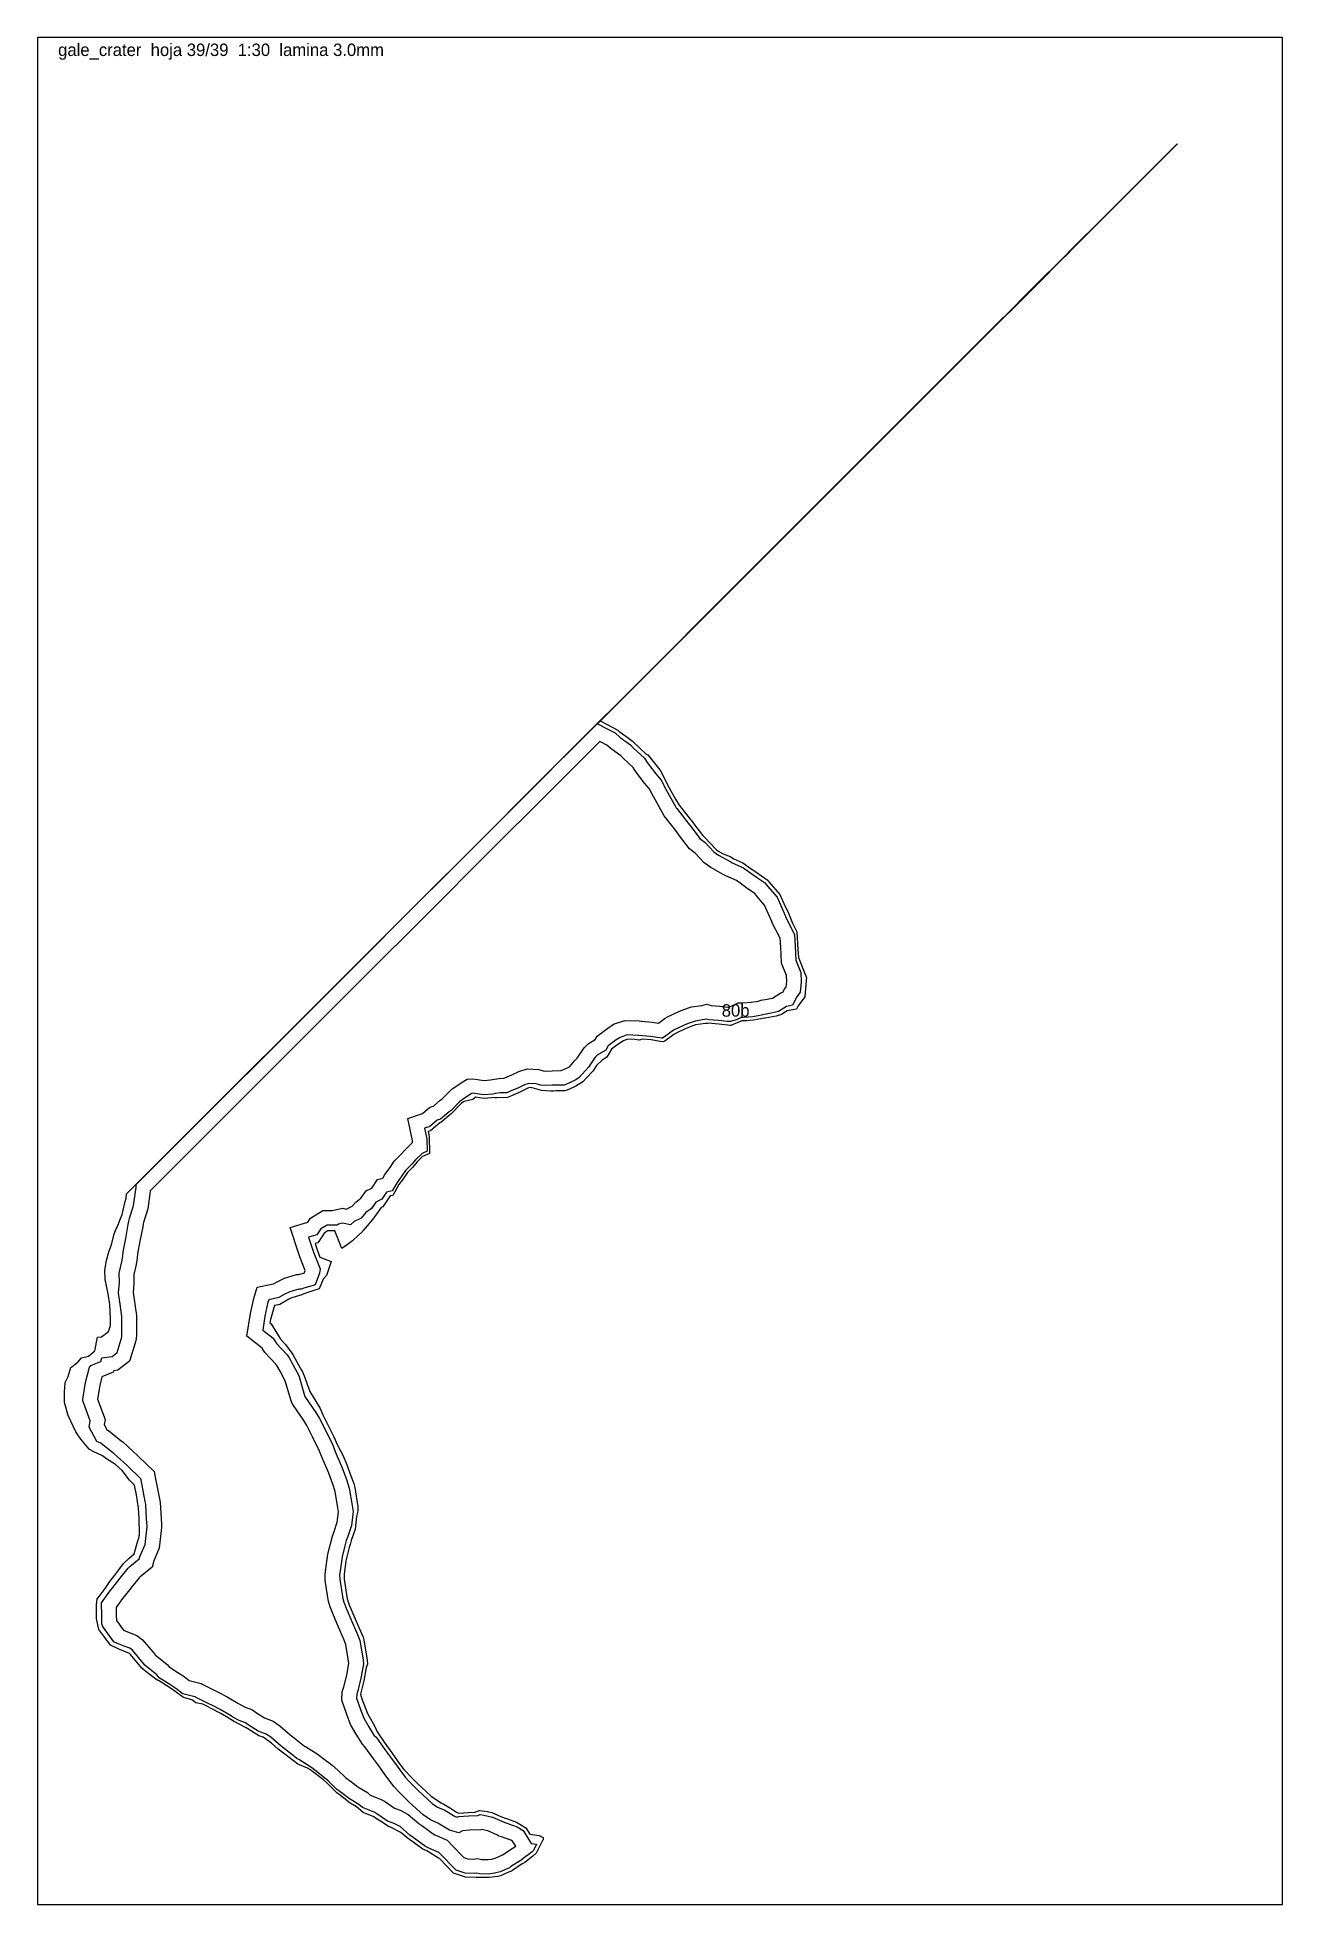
# Model space of a CAD drawing. Header units: millimetres. Extents: x 0 to 600, y 0 to 900.
import ezdxf
from ezdxf.enums import TextEntityAlignment as Align

# ---------------------------------------------------------------- set-up
doc = ezdxf.new("R2010")
doc.units = ezdxf.units.MM
for name, color, linetype in [('CORTE', 1, 'Continuous'), ('GRABADO', 5, 'Continuous'), ('HOJA', 8, 'Continuous')]:
    doc.layers.add(name, color=color, linetype=linetype)

msp = doc.modelspace()

# ---------------------------------------------------------------- linework, layer by layer
at = {"layer": 'CORTE'}
for points in [[(243.7, 32.3), (243.73, 31.24), (243.33, 30.86), (240.35, 24.74), (238.76, 23.3), (234.85, 20.34), (233.64, 19.62), (228.9, 16.43), (228.5, 16.16), (227.06, 15.59), (223.18, 13.91), (221.87, 13.56), (217.66, 13.06), (212.45, 13.12), (212.04, 13.03), (211.44, 13.1), (206.36, 13.28), (200.45, 15.25), (200.42, 15.28), (194.05, 21.97), (193.83, 22.21), (193.2, 22.47), (187.69, 25.87), (185.78, 26.77), (181.5, 29.87), (178.1, 32.2), (175.18, 34.78), (170.1, 37.27), (169.16, 37.65), (166.1, 39.71), (162.96, 41.68), (162.04, 42.31), (156.96, 44.36), (153.76, 47.15), (150.68, 48.97), (146.12, 52.6), (144.37, 53.82), (139.26, 58.85), (137.86, 60.1), (131.96, 64.63), (131.56, 64.91), (130.12, 65.84), (125.54, 67.74), (123.49, 69.26), (119.22, 72.61), (116.09, 74.96), (112.87, 77.77), (108.75, 80.7), (106.74, 81.43), (101.34, 84.76), (100.57, 85.27), (100.34, 85.38), (94.51, 88.38), (91.89, 90.03), (88.36, 92.09), (83.47, 94.71), (82.29, 95.28), (79.66, 96.59), (76.37, 97.35), (74.45, 98.78), (70.4, 99.77), (65.81, 103.25), (64.12, 104.37), (58.42, 107.97), (57.97, 108.19), (57.73, 108.26), (51.67, 112.85), (50.4, 114.06), (44.95, 120.59), (44.39, 121.12), (38.96, 123.31), (35.23, 125.07), (32.55, 128.75), (29.68, 132.67), (28.49, 137.91), (28.42, 144.55), (28.88, 147.42), (29.77, 148.51), (33.2, 152.98), (34.45, 155.18), (37.31, 158.74), (39.19, 161.45), (41.55, 164.36), (44.07, 166.87), (46.71, 169.05), (48.46, 175.43), (48.97, 176.61), (49.17, 178.39), (49.06, 186.35), (48.73, 191.03), (47.75, 197.51), (46.84, 202.21), (44.34, 204.64), (40.85, 209.29), (37.66, 212.2), (33.35, 214.86), (31.45, 216.4), (26.88, 218.37), (25.42, 219.21), (24.95, 219.57), (20.9, 224.35), (19.13, 226.87), (18.55, 227.89), (14.9, 235.76), (13.07, 242.05), (13, 246.99), (13.33, 251.69), (14.79, 254.63), (16.05, 258.85), (19.47, 261.46), (21.2, 263.61), (24.71, 264.33), (27.66, 266.95), (29.02, 273.45), (30.88, 273.67), (34.24, 276.29), (35.24, 279.06), (35.22, 282.3), (34.92, 289.21), (34.19, 294.36), (32.68, 301.31), (32.57, 305.85), (33.37, 310.51), (34.43, 314.68), (35.66, 318.08), (36.94, 323.33), (37.92, 325.7), (38.4, 326.46), (40.87, 332.58), (42.26, 338.96), (42.76, 340.55), (43.03, 342.53), (175.8, 475.3), (203.64, 503.14), (235.78, 535.28), (260.12, 559.62), (288.95, 588.45), (319.82, 619.32), (346.3, 645.8), (375.45, 674.95), (414.32, 713.82), (441.79, 741.29), (467.1, 766.6), (477.95, 777.45), (490.29, 789.79), (503.32, 802.81), (508.52, 808.01), (508.52, 808.01), (508.79, 808.29), (516.55, 816.05), (516.74, 816.24), (532.05, 831.55), (547.69, 847.19), (549.12, 848.61), (549.22, 848.51), (547.7, 846.99), (539.08, 838.37), (526.42, 825.71), (517.38, 816.66), (513.64, 812.93), (512.31, 811.59), (512.31, 811.59), (500.01, 799.3), (472.43, 771.71), (427.17, 726.46), (373.91, 673.2), (306.08, 605.36), (271.23, 570.52), (274.28, 568.9), (279.75, 566.06), (280.39, 565.5), (283.6, 563.2), (286.68, 560.82), (287.17, 560.37), (293.17, 554.62), (294.08, 554.2), (299.88, 547.01), (299.95, 546.94), (300.01, 546.78), (304.41, 538.29), (307.53, 532.74), (309.19, 529.99), (314.49, 523.25), (314.99, 522.7), (317.12, 519.82), (320.61, 515.23), (321.31, 514.69), (327.01, 508.54), (327.88, 507.94), (330.43, 506.5), (333.88, 505.26), (335.65, 504.1), (339.94, 502.15), (343.96, 499.3), (346.19, 497.74), (351.71, 493.95), (352.5, 493.01), (357.74, 486.85), (359.6, 482.58), (361.84, 477.84), (363.82, 473.11), (365.95, 468.84), (366.49, 460.56), (366.72, 456.51), (370.11, 447.99), (370.46, 447.16), (370.55, 446.65), (370.48, 445.38), (369.74, 437.57), (366.55, 433.2), (365.74, 431.65), (361.24, 430.75), (358.5, 429.01), (355.94, 428.3), (350.65, 427.31), (350.47, 427.28), (350.37, 427.25), (344.97, 426.33), (341.7, 426.06), (339.39, 426.06), (334.19, 423.74), (334.09, 423.7), (333.92, 423.7), (328.35, 424.41), (323.17, 424.87), (322.69, 424.74), (321.89, 424.75), (317.18, 424.03), (314.95, 423.26), (311.86, 421.95), (308.16, 420.21), (306.61, 419.37), (302.31, 416.2), (301.46, 415.8), (300.11, 416.09), (295.68, 416.75), (291.46, 417.15), (290.08, 416.69), (287.9, 416.97), (284.4, 417.1), (282.38, 416.41), (279.21, 414.31), (276.61, 412.36), (274.43, 408.42), (272.08, 407.01), (269.37, 404.39), (267.57, 401.69), (264.57, 398.53), (262.83, 396.55), (259.5, 394.47), (256.41, 393.08), (254.16, 392.28), (250.02, 392.18), (248.54, 392.16), (247.47, 392.12), (242.87, 392.37), (238.42, 393.69), (237.07, 393.79), (236.25, 393.53), (231.83, 391.25), (229.58, 390.34), (226.49, 389.08), (221.12, 388.93), (220.89, 388.77), (220.59, 388.96), (215.31, 388.5), (211.06, 389.12), (209.79, 388.01), (205.66, 387.09), (204.42, 386.27), (204.26, 386.12), (199.5, 381.31), (199.32, 381.19), (194.47, 376.97), (193.84, 376.79), (189.41, 373), (188.25, 372.6), (188.76, 370.22), (188.88, 362.1), (185.55, 360.55), (183.04, 358.06), (180.67, 355.35), (178.3, 352.95), (175.89, 349.42), (174.23, 347.17), (171.32, 341.87), (169.94, 341.56), (166.48, 336.34), (165.71, 335.94), (161.69, 330.45), (161.5, 330.3), (158.88, 327.2), (157.05, 324.9), (156.88, 324.67), (152.01, 320.07), (151.91, 319.98), (150.62, 318.94), (146.71, 316.31), (143.25, 324.75), (139.96, 324.75), (138.43, 323.8), (135.17, 319.04), (133.78, 318.64), (134.61, 316.09), (136.18, 312.06), (141.61, 309.99), (139.33, 303.2), (137.66, 301.53), (135.85, 296.8), (132.8, 295.78), (128.32, 294.44), (127.44, 293.95), (124.71, 293.04), (122.05, 292.28), (121.09, 291.81), (116.85, 289.28), (114.31, 288.76), (112.3, 281.99), (112.12, 281.16), (111.99, 280.37), (112.59, 279.9), (117.19, 272.5), (119.63, 269.91), (123.02, 265.23), (126.92, 258.11), (127.77, 256.87), (128.57, 254.89), (131.24, 247.25), (134.89, 241.49), (136.2, 239.11), (137.47, 236.14), (140.47, 230.28), (142.77, 225.55), (144.67, 221.39), (147.15, 216.59), (148.88, 212.5), (151.06, 206.66), (152.52, 203.03), (152.9, 200.98), (154.41, 191.8), (154.34, 189.65), (153.82, 187.02), (153.13, 181), (151.24, 175.52), (150.69, 173.57), (150.29, 172.17), (148.7, 165.72), (147.86, 159.05), (147.78, 156.8), (149.22, 147.34), (150.29, 144.45), (152.98, 138.02), (156.14, 130.72), (156.93, 128.86), (157.26, 127.62), (158.94, 117.76), (159.1, 115.89), (158.45, 114.37), (157.32, 107.81), (155.75, 101.46), (156.51, 98.79), (159.15, 91.81), (162.42, 86.2), (163.78, 83.35), (167.15, 78.3), (169.08, 75.57), (169.65, 74.82), (174.56, 67.95), (176.64, 65.12), (180.6, 60.91), (183.22, 58.33), (187.26, 54.47), (189.69, 52.26), (194.72, 48.87), (195.85, 48.38), (199, 46.45), (202.02, 44.52), (203.02, 44.1), (207.62, 44.44), (210.72, 44.55), (213.1, 45.45), (216.84, 44.82), (218.91, 44.35), (222.26, 42.9), (224.89, 41.84), (226.45, 41.32), (230.81, 39.82), (235.32, 37.05), (237.28, 33.9), (241.75, 33.27), (243.06, 32.68), (243.7, 32.3)], [(44.3, 131.13), (47.99, 129.78), (50.71, 127.65), (56.61, 120.7), (56.84, 120.4), (62.6, 115.72), (63.5, 114.58), (67.69, 111.94), (70.78, 109.89), (73.22, 108.04), (78.9, 106.65), (79.42, 106.26), (85.12, 103.43), (87.82, 102.11), (91.5, 100.14), (96.64, 97.14), (97.7, 96.48), (100.15, 95.22), (103.72, 93.85), (105.59, 92.38), (109.49, 89.97), (113.57, 88.49), (116.79, 86.2), (121.86, 81.77), (123.1, 80.85), (128.7, 76.45), (129.2, 76.25), (135.22, 72.37), (136.97, 71.16), (142.09, 67.22), (144.84, 64.75), (148.59, 61.06), (151.28, 59.2), (154.38, 56.72), (159.02, 53.98), (160.33, 52.84), (163.3, 51.65), (165.61, 50.7), (167.21, 49.82), (172.07, 46.53), (174.73, 45.47), (178.71, 43.53), (183.75, 39.06), (185.17, 38.08), (190.66, 34.12), (190.75, 34.08), (191.54, 33.59), (197.45, 31.09), (200.36, 28.07), (204.97, 23.23), (205.51, 22.7), (207.36, 22.09), (210.22, 21.99), (212.05, 22.25), (213.99, 21.79), (217.04, 21.76), (219.01, 21.99), (220.62, 22.42), (223.8, 23.8), (224.05, 24.01), (228.8, 27.02), (229.51, 27.5), (230.46, 28.22), (228.95, 30.65), (228.12, 31.16), (223.7, 32.69), (222.41, 33.05), (221.66, 33.51), (217.04, 35.5), (214.07, 36.17), (213.69, 36.03), (208.22, 35.84), (204.9, 35.6), (203.08, 34.64), (198.51, 35.96), (193.03, 39.32), (189.5, 40.83), (185.84, 43.3), (180.92, 47.78), (178.84, 49.76), (174.06, 54.48), (171.78, 56.9), (167.62, 62.56), (164.55, 66.86), (162.1, 70.11), (157.85, 76.12), (156.61, 77.32), (153.68, 82.18), (150.93, 86.9), (149.11, 91.72), (146.74, 98.51), (146.94, 102.59), (147.66, 104.96), (149.06, 110.64), (150.03, 116.27), (149.97, 117.28), (148.61, 125.39), (147.44, 128.28), (145.05, 133.79), (142.32, 140.31), (141.02, 143.49), (140.28, 146.1), (138.71, 156.27), (138.63, 159.36), (139.17, 162.97), (139.92, 168.89), (141.18, 173.97), (142.13, 177.57), (142.96, 179.79), (144.51, 184.31), (145.09, 189.33), (144.76, 191.18), (143.45, 199.16), (142.37, 202.63), (140.39, 207.93), (137.41, 214.99), (136.57, 217.04), (135.93, 218.54), (132.55, 225.51), (129.77, 230.94), (128.33, 233.37), (123.37, 240.54), (122.55, 241.83), (122.05, 243.27), (119.42, 252.39), (116.92, 257.05), (115.42, 259.8), (114.92, 260.49), (109.57, 266.18), (108.27, 268.29), (101, 273.99), (102.77, 284.94), (104.34, 292.09), (105.97, 297.59), (113.81, 299.21), (115.51, 300.22), (119.08, 301.97), (124.93, 303.65), (125.95, 303.69), (126.97, 303.97), (128.54, 304.44), (128.99, 305.62), (126.44, 312.16), (121.8, 326.44), (130.27, 328.88), (131.62, 330.84), (137.57, 334.53), (142.03, 334.53), (147.04, 335.64), (148.73, 335.26), (151.68, 336.58), (153.4, 338.62), (155.9, 340.55), (158.43, 343.99), (161.11, 345.4), (163.88, 349.58), (166.41, 350.13), (167.38, 351.89), (169.92, 355.34), (171.97, 358.33), (175.31, 361.71), (177.06, 363.72), (180.72, 367.34), (180.71, 368.36), (178.45, 378.84), (185.57, 381.3), (189.16, 384.38), (190.83, 384.86), (194.13, 387.73), (194.84, 388.2), (198.6, 392), (199.93, 393.21), (205.44, 396.83), (207.08, 397.89), (209.87, 398.08), (215.27, 397.29), (218.32, 397.55), (219.28, 397.77), (222.27, 398.25), (224.7, 398.32), (225.22, 398.53), (228.58, 399.9), (231.95, 401.63), (235.94, 402.91), (241.56, 402.49), (243.71, 401.86), (244.89, 401.8), (247.98, 401.9), (252.32, 401.97), (255.78, 403.53), (256.32, 403.87), (258.9, 406.8), (260.1, 408.06), (263.39, 412.98), (265.43, 414.95), (268.72, 416.92), (269.66, 418.62), (274.82, 422.49), (277.65, 424.36), (283.08, 426.2), (289.96, 425.95), (291, 425.9), (291.23, 425.82), (296.3, 425.34), (299.32, 424.89), (302.56, 427.28), (303.6, 427.84), (308.74, 430.26), (311.01, 431.22), (315.22, 432.69), (320.17, 433.45), (322.33, 433.95), (324.67, 433.45), (328.86, 433.08), (332.71, 432.59), (332.72, 432.59), (334.29, 433.08), (337.68, 434.6), (339.88, 434.6), (343.85, 434.92), (347.4, 435.53), (348.62, 435.87), (351.6, 436.44), (354.12, 436.91), (354.18, 436.93), (358.27, 439.54), (359.23, 439.73), (360, 441.18), (360.8, 442.29), (361.05, 444.92), (360.93, 447.86), (358.58, 453.76), (358.14, 461.5), (357.86, 465.79), (354.28, 472.97), (354.1, 473.31), (353.87, 473.82), (350.4, 481.77), (347.65, 485.01), (345.64, 487.4), (342.55, 489.52), (338.62, 492.27), (336.79, 493.56), (331.69, 495.88), (330.74, 496.38), (330.47, 496.55), (324.46, 499.93), (321.29, 502.12), (316.95, 506.82), (314.25, 508.9), (309.43, 515.22), (308.06, 517.07), (302.65, 523.96), (301.99, 524.8), (301.23, 526.19), (297, 533.72), (294.78, 538.01), (292.55, 540.52), (287.98, 546.55), (287.02, 548.12), (282.18, 552.65), (281.16, 553.75), (276.44, 557.13), (274.43, 558.89), (271.34, 560.5), (271.05, 560.65), (243.7, 533.3), (219.05, 508.65), (186.5, 476.1), (158.32, 447.92), (54.39, 343.98), (54.17, 342.52), (53.2, 335.42), (51.1, 328.81), (50.92, 328.13), (50.76, 326.73), (49.45, 319.72), (48.3, 313.66), (48.11, 311.71), (47.63, 308.46), (46.48, 303.64), (46.56, 299.42), (46.1, 295.07), (47.06, 288.23), (47.73, 283.93), (47.69, 274.59), (47.65, 272.67), (47.12, 270.6), (44.41, 261.92), (38.81, 257.56), (36.68, 257.26), (36.53, 256.67), (31.13, 254.43), (30.08, 250.26), (29.05, 243.66), (32.67, 233.89), (32.23, 231.39), (33.66, 228.74), (34.25, 228.49), (40.37, 223.54), (41.15, 223.05), (48.45, 216.4), (48.64, 216.14), (56.3, 208.7), (56.81, 206.07), (58.85, 195.57), (59.16, 193.9), (59.59, 186.28), (59.83, 182.87), (59.85, 181.72), (58.76, 171.83), (56.1, 165.77), (55.26, 162.67), (49.33, 157.78), (48.98, 157.44), (45.39, 153.01), (45.01, 152.46), (40.52, 146.87), (37.93, 143.27), (38.05, 139.41), (38.08, 136.92), (41.46, 132.28), (44.3, 131.13)]]:
    msp.add_lwpolyline(points, close=True, dxfattribs=at)
at = {"layer": 'GRABADO'}
msp.add_lwpolyline([(368.06, 444.74), (367.59, 439.72), (365.95, 437.47), (363.87, 433.52), (360.93, 432.93), (357.05, 430.46), (355.69, 430.08), (352.9, 429.56), (350.22, 429.05), (348.94, 428.69), (344.73, 427.97), (340.16, 427.6), (339.17, 427.6), (336.78, 426.53), (333.82, 425.6), (332.3, 425.59), (328.11, 426.12), (323.63, 426.51), (322.4, 426.78), (321.49, 426.57), (316.92, 425.87), (313.52, 424.69), (311.59, 423.87), (306.77, 421.6), (306.33, 421.36), (302.89, 418.83), (301.22, 417.64), (300.89, 417.57), (295.45, 418.39), (289.84, 418.92), (289.74, 418.95), (289.64, 418.96), (284.11, 419.16), (280.76, 418.02), (278.86, 416.76), (275.06, 413.92), (273.94, 411.89), (269.73, 409.37), (268.8, 408.47), (265.58, 403.68), (264.07, 402.08), (260.9, 398.48), (259.09, 397.35), (254.3, 395.19), (253.78, 395), (252.82, 394.98), (248.15, 394.9), (244.81, 394.79), (242.51, 394.91), (240.3, 395.57), (236.78, 395.83), (234.64, 395.14), (231.5, 393.53), (227.87, 392.05), (226.17, 391.35), (222.92, 391.26), (220.61, 390.9), (219.41, 390.62), (215.06, 390.24), (209.59, 391.04), (209.35, 391.03), (209.25, 390.97), (204.23, 387.66), (203.44, 386.94), (199.3, 382.75), (198.37, 382.14), (194.25, 378.56), (192.56, 378.08), (189.11, 375.12), (186.6, 374.25), (187.7, 369.15), (187.78, 363.2), (185.34, 362.06), (182.17, 358.93), (180.45, 356.95), (177.39, 353.86), (175.63, 351.28), (173.29, 348.11), (171.02, 343.98), (168.15, 343.35), (165.96, 340.03), (163.11, 338.54), (160.96, 335.61), (158.27, 333.53), (156, 330.85), (152.6, 329.32), (150.8, 327.62), (147.02, 328.47), (145.13, 328.05), (144.5, 327.54), (139.57, 327.53), (136.56, 325.67), (134.63, 322.85), (130.7, 321.72), (133.04, 314.51), (136.21, 306.39), (135.99, 304.33), (133.87, 298.78), (132.44, 298.3), (128.91, 297.24), (127.03, 296.72), (126.05, 296.69), (121.6, 295.41), (118.85, 294.06), (116.38, 292.59), (111.49, 291.58), (111.12, 290.35), (109.65, 283.63), (108.57, 276.95), (113.56, 273.03), (115.15, 270.47), (120.32, 264.96), (121.34, 263.56), (123.08, 260.39), (125.94, 255.04), (128.72, 245.39), (128.89, 244.9), (129.2, 244.41), (134.23, 237.15), (135.9, 234.32), (138.81, 228.63), (142.3, 221.44), (143.03, 219.74), (143.88, 217.67), (146.9, 210.51), (148.99, 204.89), (150.28, 200.78), (151.66, 192.36), (152.16, 189.55), (151.38, 182.75), (149.55, 177.44), (148.81, 175.45), (147.96, 172.23), (146.81, 167.61), (146.11, 162.01), (145.64, 158.93), (145.7, 156.9), (147.13, 147.6), (147.65, 145.78), (148.79, 142.98), (151.49, 136.53), (153.89, 130.99), (155.39, 127.32), (156.94, 118.07), (157.07, 115.87), (155.92, 109.21), (154.41, 103.11), (153.89, 101.38), (153.8, 99.52), (155.69, 94.11), (157.27, 89.92), (159.7, 85.75), (162.13, 81.72), (163.19, 80.69), (167.75, 74.23), (170.19, 71.01), (173.29, 66.67), (177.17, 61.39), (179.07, 59.37), (183.72, 54.78), (185.69, 52.9), (190.18, 48.82), (192.86, 47.01), (196.25, 45.56), (201.37, 42.42), (202.32, 42.15), (202.93, 42.47), (207.85, 42.83), (212.29, 42.98), (213.39, 43.4), (215.13, 43.11), (219.22, 42.18), (224.88, 39.74), (225.22, 39.54), (225.78, 39.38), (231.13, 37.53), (234.03, 35.75), (237.9, 29.51), (240.56, 29.14), (239.05, 26.03), (238.45, 25.49), (233.47, 21.72), (233.36, 21.65), (232.63, 21.16), (228.2, 18.35), (227.54, 17.79), (222.92, 15.79), (220.33, 15.1), (217.42, 14.76), (213.14, 14.8), (211.73, 15.13), (210.6, 14.97), (206.1, 15.13), (201.77, 16.57), (199.99, 18.31), (195.31, 23.23), (193.4, 25.2), (188.32, 27.35), (187.4, 27.92), (187.08, 28.07), (181.15, 32.35), (179.43, 33.53), (174.77, 37.66), (171.9, 39.07), (168.78, 40.3), (163.56, 43.84), (162.59, 44.37), (160.66, 45.16), (156.61, 46.79), (154.9, 48.29), (150.4, 50.95), (147.1, 53.58), (144.11, 55.65), (140.05, 59.64), (137.61, 61.83), (132.83, 65.51), (131.33, 66.55), (125.94, 70.02), (125.17, 70.34), (124.82, 70.6), (118.84, 75.29), (117.45, 76.33), (112.45, 80.69), (110.29, 82.23), (106.43, 83.63), (101.57, 86.63), (100.23, 87.69), (97.29, 88.82), (94.22, 90.39), (93.01, 91.16), (88.08, 94.03), (84.64, 95.87), (82.02, 97.15), (76.21, 100.04), (75.98, 100.09), (75.86, 100.19), (70.15, 101.59), (66.73, 104.18), (63.89, 106.06), (58.75, 109.3), (57.58, 110.78), (51.81, 115.47), (51.18, 116.27), (45.83, 122.58), (44.54, 123.59), (41.79, 124.6), (38.6, 125.88), (36.86, 126.7), (31.87, 133.56), (31.32, 134.31), (31.09, 135.31), (31.05, 139.27), (30.86, 145.43), (34.92, 151.06), (35, 151.18), (35.01, 151.19), (39.39, 156.65), (39.79, 157.22), (43.78, 162.14), (44.61, 162.97), (49.09, 166.66), (49.49, 168.11), (51.92, 173.66), (52.84, 182.06), (52.84, 182.58), (52.61, 185.83), (52.19, 193.07), (51.98, 194.27), (49.94, 204.74), (49.85, 205.21), (43.37, 211.5), (43.24, 211.67), (36.92, 217.44), (36.31, 217.82), (30.6, 222.44), (28.66, 223.27), (24.91, 230.21), (25.45, 233.24), (22.18, 242.06), (21.97, 242.85), (21.98, 243.02), (21.96, 243.62), (23.21, 251.65), (25.08, 259.09), (25.36, 259.45), (25.4, 259.45), (25.77, 259.78), (30.66, 261.81), (31.12, 263.53), (35.98, 264.22), (38.38, 266.1), (40.38, 272.51), (40.67, 273.62), (40.69, 274.68), (40.73, 283.41), (40.14, 287.21), (39.04, 294.95), (39.55, 299.73), (39.47, 304.4), (40.75, 309.79), (41.16, 312.56), (41.36, 314.65), (42.57, 321.02), (43.83, 327.76), (44.02, 329.43), (44.37, 330.76), (46.34, 336.97), (47.24, 343.51), (47.55, 345.6), (47.54, 347.04), (153.37, 452.87), (181.55, 481.05), (214.11, 513.6), (238.75, 538.25), (267.94, 567.44), (299.2, 598.7), (326.01, 625.51), (355.53, 655.03), (394.89, 694.39), (422.71, 722.2), (448.33, 747.83), (459.32, 758.81), (471.81, 771.31), (485, 784.5), (490.26, 789.76), (490.26, 789.76), (490.55, 790.05), (498.41, 797.9), (498.6, 798.09), (514.09, 813.59), (529.94, 829.44), (531.37, 830.87), (531.48, 830.77), (529.95, 829.23), (521.22, 820.5), (508.4, 807.68), (499.24, 798.53), (495.46, 794.74), (494.1, 793.39), (494.1, 793.39), (481.66, 780.94), (453.72, 753.01), (407.9, 707.18), (353.97, 653.26), (285.28, 584.57), (269.9, 569.19), (274.59, 566.69), (278.4, 564.72), (280.8, 562.62), (285.82, 559.02), (287.14, 557.59), (292.49, 552.59), (293.77, 550.5), (297.97, 544.96), (300.6, 542), (303.16, 537.04), (307.37, 529.57), (307.86, 528.65), (308.15, 528.28), (313.62, 521.32), (315.03, 519.43), (319.26, 513.88), (321.69, 512), (325.91, 507.44), (328.17, 505.87), (334.09, 502.55), (334.28, 502.43), (334.76, 502.18), (340.29, 499.66), (342.64, 497.99), (346.54, 495.27), (350.39, 492.63), (352.99, 489.53), (356.41, 485.52), (360.27, 476.67), (360.39, 476.4), (360.5, 476.18), (364.76, 467.65), (365.13, 461.93), (365.5, 455.29), (367.87, 449.34), (368.06, 444.74)], close=True, dxfattribs=at)
at = {"layer": 'HOJA'}
msp.add_lwpolyline([(0, 0), (600, 0), (600, 900), (0, 900)], close=True, dxfattribs=at)

# ---------------------------------------------------------------- texts
at = {"layer": 'GRABADO'}
msp.add_text('80b', height=6, dxfattribs=at).set_placement((336.44, 430.99), align=Align.MIDDLE_CENTER)
at = {"layer": 'HOJA'}
msp.add_text('gale_crater  hoja 39/39  1:30  lamina 3.0mm', height=6, dxfattribs=at).set_placement((10, 891))

doc.saveas('drawing.dxf')
